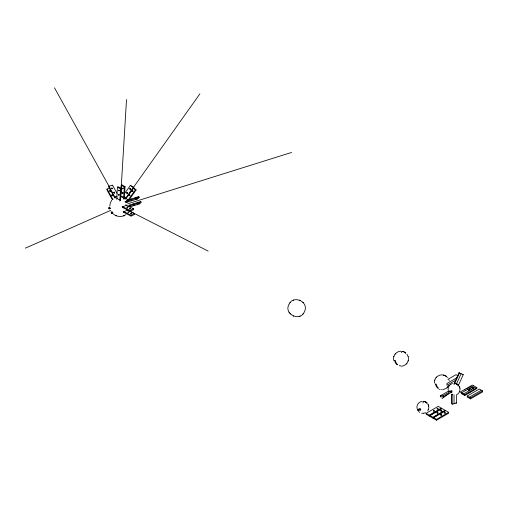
<?xml version="1.0" encoding="UTF-8"?>
<svg xmlns="http://www.w3.org/2000/svg" width="508" height="508" viewBox="0 0 508 508"><rect width="100%" height="100%" fill="white"/><g stroke="black" fill="none" stroke-linecap="round" stroke-linejoin="round"><path stroke-width="0.76" d="M119.005 194.304L119.126 194.824M109.779 206.216L110.28 203.054L111.684 200.254M120.644 196.736L126.511 99.53M116.7 199.295L117.45 187.109L118.174 186.754L121.26 188.538L120.504 200.717M119.78 201.079L120.529 188.893L121.26 188.538M120.637 195.129L121.247 185.236L121.977 184.874L125.057 186.658L124.308 198.844M123.577 199.2L124.327 187.02L125.057 186.658M400.837 351.219C396.227 351.161 392.487 356 393.694 360.445M401.136 366.205C405.936 366.274 409.721 361.036 408.153 356.508M441.757 374.84C437.528 374.815 433.915 378.905 434.448 383.089M110.433 191.745L110.103 191.071L109.468 191.091M393.732 356.806L393.852 356.4M408.121 361.023L408.241 360.61M434.658 380.435L434.772 380.022M427.755 410.851L428.892 407.708L428.009 404.165L428.212 404.508M457.194 394.443C459.962 392.824 460.902 388.874 459.149 386.188L459.346 386.531M428.428 409.664L428.568 409.302M459.562 391.687L459.702 391.325M114.465 193.281L114.605 192.107L113.754 192.303L114.491 192.989L113.595 192.526M442.614 389.801L446.418 388.328L448.786 385.305M401.276 352.552L402.215 351.345A7.474 5.563 -66.9 0 1 404.933 352.641M422.923 402.914L423.551 401.53L423.1 401.333A5.975 5.334 -68 0 1 426.739 403.003M453.847 384.105L458.997 372.745L459.499 372.948L454.349 384.308M456.292 384.372L461.124 373.723M458.095 386.055L463.245 374.694L458.997 372.745M132.715 204.502L133.814 204.07L132.747 204.534M134.207 205.016L133.845 205.245M136.925 203.219L138.011 202.756M138.024 202.8L136.957 203.251M289.071 304.159C283.299 313.963 299.993 322.237 304.381 311.88C309.531 301.542 293.376 294.869 289.192 303.943M122.86 192.265L123.184 193.218M433.337 411.232L434.48 411.232M109.963 188.182L107.099 189.02L106.743 189.548L112.325 199.625M116.986 193.25L112.522 185.191L108.947 186.239L108.591 186.773L114.916 198.19M112.173 185.725L112.522 185.191M124.098 194.266L130.365 185.439L133.871 187.655L125.819 198.996M124.943 199.193L133.445 187.217M129.705 192.659L131.083 190.716M133.375 187.49L199.892 93.84M128.06 200.216L135.674 189.503L133.204 188.081M128.937 200.025L136.1 189.941L135.674 189.503M422.205 401.352C418.897 401.65 416.331 405.06 416.985 408.324M449.523 385.382L448.329 387.49L448.069 389.96M437.121 409.175L438.245 409.207M290.005 302.749L290.36 302.336M302.939 313.995L303.301 313.582M449.383 385.547L450.031 384.874M395.053 354.12L395.713 353.377M406.26 364.039L406.921 363.303M435.978 377.749L436.632 377.006M447.186 387.668L447.84 386.925M127.432 200.343L128.238 200.908M125.012 201.816L137.027 198.05L138.773 196.615L139.167 197.549L137.42 198.984L125.413 202.749M127.838 206.47L139.097 202.94L140.843 201.498L141.243 202.432L139.497 203.873L129.737 206.934M450.177 384.74L451.034 384.137M117.304 197.949C115.735 198.164 121.476 201.295 120.04 199.149M442.087 398.621L448.659 393.516M437.051 413.245L438.042 413.245M440.817 411.213L441.808 411.213M114.56 197.542L115.043 197.25M125.965 214.655L123.914 215.767M126.549 202.387L126.892 202.152A10.058 1.715 -23 0 0 127.826 201.428M131.21 200.406L131.667 200.412M137.427 204.051L137.909 203.816M130.816 189.63L130.067 189.313L130.829 188.659M447.891 379.374L455.981 374.701L457.829 375.768M457.714 377.26L446.932 383.483L446.932 385.235L455.689 380.175M452.31 391.757L443.548 396.818L440.671 396.964L440.265 395.872L449.028 390.811M417.379 409.124L417.773 410.185L420.351 408.699M440.265 395.872L443.141 395.719L451.904 390.665M426.091 413.341L438.22 406.337L441.369 408.153L441.369 408.997L429.241 416.001L426.091 414.179L426.091 413.341L429.241 415.157L441.369 408.153M473.704 385.845L461.575 392.849L461.575 393.694L464.731 395.51L476.86 388.506L476.86 387.668L472.338 385.058L460.21 392.062L464.731 394.672L476.86 387.668M463.15 394.183L475.278 387.179M438.271 414.985L432.88 418.097L429.73 416.281L429.73 415.436L441.858 408.438L445.008 410.254L445.008 411.099L439.623 414.21M467.195 396.024L479.323 389.02L482.6 390.912L482.6 391.897L470.471 398.894L467.195 397.008L467.195 396.024L470.471 397.916L482.6 390.912M429.73 415.436L432.88 417.259L445.008 410.254M433.368 417.538L445.497 410.534L448.653 412.356L448.653 413.201L436.518 420.199L433.368 418.382L433.368 417.538L436.518 419.36L448.653 412.356M468.833 397.459L480.962 390.455M110.477 208.305L109.125 208.909L108.629 208.001L109.798 207.347M109.125 208.909L110.293 208.248M113.055 213.03L111.703 213.633L111.208 212.731L112.376 212.071M111.703 213.633L112.865 212.973M444.525 413.271L445.376 413.271M440.766 415.296L441.611 415.296M138.005 203.987L137.433 204.178M451.479 383.908L452.507 383.534M425.482 412.737L423.736 413.258M135.877 199.123L136.347 198.831L135.89 198.907M108.629 208.001L109.988 207.404M25.4 248.145L110.681 210.382M111.208 212.731L112.566 212.128M129.858 210.337L133.471 208.763L133.648 209.677L130.035 211.258L129.858 210.337L122.161 206.419M123.107 211.22L130.804 215.144L134.417 213.57L134.595 214.484L130.981 216.065L123.285 212.141M113.455 214.103C116.3 216.535 120.51 217.202 123.965 215.741M293.218 300.304L293.63 300.139M123.698 215.849L124.187 215.652M299.676 316.192L300.082 316.027M127.394 208.026L127.787 207.943M123.717 207.505C122.949 208.185 122.276 206.426 123.552 206.451A9.779 4.064 -11.1 0 0 126.206 205.238M123.857 211.601L124.162 211.506A10.058 4.185 -11.1 0 0 127.343 210.102M126.759 200.381L138.773 196.615M137.668 198.018L139.167 197.549M127.629 203.848L291.548 152.457M129.584 205.029L140.843 201.498M123.196 187.738C123.387 190.316 121.368 187.693 122.974 188.525M451.675 394.214L451.675 403.555L452.145 404.19L456.4 403.136L456.4 394.576M123.806 198.031L124.358 197.949A9.779 6.039 63.7 0 0 121.761 196.336M120.726 196.253L121.107 196.19M450.501 391.135L449.84 391.217M419.392 409.105L418.725 409.188M111.519 188.214C114.198 189.135 110.299 186.836 112.287 188.716M421.678 413.195L423.615 413.277M418.668 410.312L418.186 410.286M442.754 374.961L443.141 374.974A7.474 5.563 -66.9 0 1 445.853 376.269M127.749 192.748L127.038 193.186L127.273 193.802M473.202 390.144L473.685 390.652L472.707 390.715M457.937 385.096L458.438 385.299A5.975 5.334 -68 0 0 454.685 383.553L454.222 383.356A5.975 5.334 -68 0 1 457.873 385.026M426.803 403.073L427.304 403.276A5.975 5.334 -68 0 0 423.551 401.53L423.551 401.53M469.189 392.843L469.944 392.659L469.684 392.214M119.609 190.716C117.888 188.608 118.923 192.488 119.196 190.252M440.804 389.407L441.204 389.515A7.474 3.042 -71.6 0 0 441.49 389.376M120.663 196.317L123.647 198.063M439.103 389.287L439.585 389.465M462.75 374.491L463.245 374.694M115.957 215.652L116.446 215.849M299.676 300.139L300.082 300.304M293.218 316.027L293.63 316.192M399.199 365.531L400.279 365.893A7.474 3.042 -71.6 0 0 400.571 365.747M456.819 384.029L457.187 384.232M425.685 402.006L426.053 402.209M125.774 204.838L133.471 208.763M122.339 207.334L208.172 251.104M126.721 209.645L134.417 213.57M133.871 187.655L130.365 185.439M133.629 188.519L136.1 189.941M470.218 386.283L473.158 387.985M468.395 387.337L471.341 389.033M466.579 388.385L469.519 390.087M464.458 389.611L465.823 390.398M121.247 185.236L124.327 187.02M117.45 187.109L120.529 188.893M419.741 412.42L418.522 411.423M302.939 302.336L303.301 302.749M290.005 313.582L290.36 313.995M447.846 377.762L447.535 377.38M451.999 394.506L452.317 394.697A5.975 4.483 -36.6 0 0 452.895 394.722M455.93 402.501L456.4 403.136M126.454 202.298L125.914 201.568A9.779 1.664 -23 0 0 127.343 200.425M407.016 354.254L408.159 356.527M289.071 312.172L289.35 312.668M111.119 211.284L111.309 211.62M54.489 87.801L109.334 186.83M108.947 186.239L115.265 197.656M107.099 189.02L113.049 199.765M451.777 392.043L451.396 391.02A5.975 1.378 -20.3 0 1 448.551 391.135L448.5 391.116M420.649 410.039L420.249 408.972A5.975 1.378 -20.3 0 1 417.411 409.105M137.027 198.05L137.42 198.984M139.097 202.94L139.497 203.873M133.35 191.205L132.677 191.014L132.315 191.757M448.729 391.801L448.52 391.16M443.141 395.719L443.548 396.818M126.371 205.143L126.625 205.892M448.913 379.666L449.205 380.606M111.582 195.815L111.976 195.256L112.655 195.815M130.289 195.345L129.654 195.078L129.242 195.847M459.861 387.883L459.95 388.283M428.727 405.86L428.809 406.26M130.804 215.144L130.981 216.065M128.232 206.515L128.213 206.388A10.058 1.715 -23 0 0 129.946 204.915L130.105 205.924A9.779 1.664 -23 0 1 130.035 206.013M127.47 210.026L127.495 210.642M123.863 211.741L124.149 212.363A9.779 4.064 -11.1 0 0 124.587 212.211M470.471 397.916L470.471 398.894M464.731 394.672L464.731 395.51M454.038 394.786L454.038 403.346M452.145 394.075L452.145 404.19M436.518 419.36L436.518 420.199M432.88 417.259L432.88 418.097M429.241 415.157L429.241 416.001M446.164 376.574A7.074 4.718 -64.5 0 1 446.881 376.885L446.602 376.574A7.474 5.563 -66.9 0 0 443.522 375.285A7.074 4.718 -64.5 0 0 442.805 374.974M451.663 392.087A5.975 1.378 -20.3 0 1 450.825 392.24M420.529 410.064A5.975 1.378 -20.3 0 1 417.773 410.185M405.244 352.952A7.074 4.718 -64.5 0 1 405.962 353.263L405.721 352.99A7.474 5.563 -66.9 0 0 402.596 351.663A7.074 4.718 -64.5 0 0 401.879 351.345M124.346 196.856A10.058 8.109 -44.2 0 1 126.352 198.247L125.762 198.044A9.779 7.88 -44.2 0 0 124.168 196.844M126.251 198.755A10.058 8.109 -44.2 0 1 128.149 200.095M115.126 197.199A9.779 7.677 33.6 0 1 117.062 196.431M114.598 197.523A10.058 7.893 33.6 0 1 116.611 196.723M109.703 190.811C110.63 192.805 111.195 189.516 109.703 190.811M111.906 195.085C112.96 197.072 113.233 193.726 111.906 195.085M118.275 194.704C118.923 196.85 119.437 193.611 118.275 194.704M122.072 192.83C122.574 194.913 123.406 191.916 122.079 192.786M468.795 389.985C469.532 390.735 470.808 389.827 468.935 390.233C468.967 389.268 470.999 389.896 468.808 389.941M472.561 387.96C472.98 389.001 474.682 387.318 473.158 388.328C471.43 387.629 475.215 387.401 472.561 387.96M126.575 192.913C127.508 194.577 127.984 191.014 126.581 192.856M128.797 195.199C129.838 196.844 130.08 193.256 128.797 195.199M129.648 188.824C130.67 190.475 130.969 186.881 129.648 188.824M131.87 191.11C132.899 192.761 133.166 189.166 131.87 191.11M433.311 410.464C434.353 411.766 434.911 409.365 433.324 410.432M437.077 408.432C438.15 409.753 438.62 407.283 437.077 408.432M436.95 412.566C438.055 413.874 438.525 411.397 436.95 412.566M440.715 410.534C441.776 411.829 442.335 409.416 440.722 410.502M440.588 414.668C441.789 415.95 441.966 413.55 440.601 414.63M444.354 412.636C445.624 413.912 445.687 411.455 444.354 412.636M126.905 207.347L128.067 207.201L126.93 207.296M127.851 212.154L129.013 212.001L127.851 212.154M129.496 208.801L130.651 208.623L129.496 208.801M130.442 213.608L131.597 213.455L130.448 213.582M130.651 199.606L131.743 199.187L130.658 199.587M134.861 198.317L135.953 197.898L134.861 198.317M435.502 384.061A7.074 1.988 -28.8 0 0 436.188 384.035A7.474 6.248 87.7 0 0 438.499 388.233A7.074 1.988 -28.8 0 1 437.813 388.264A7.474 6.248 87.7 0 1 435.502 384.061M394.576 360.432A7.074 1.988 -28.8 0 0 395.262 360.407A7.474 6.248 87.7 0 0 397.58 364.611A7.074 1.988 -28.8 0 1 396.894 364.636A7.474 6.248 87.7 0 1 394.576 360.432"/></g></svg>
